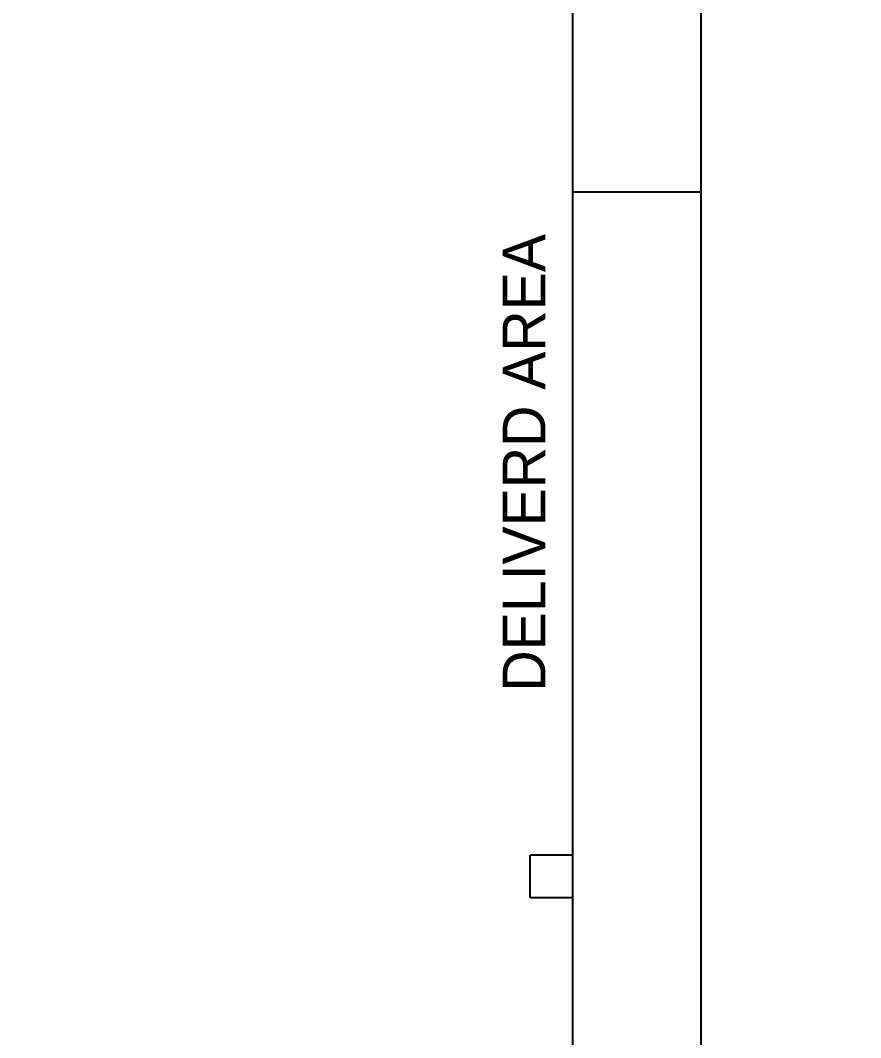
# Model space of a CAD drawing. Header units: centimetres. Extents: x 370416 to 395283, y 44791 to 69658.
# Drawn here: x 380759.3 to 381152.2, y 56148.2 to 56623.9 of the extents above; entities that cross this region are included whole.
import ezdxf

# ---------------------------------------------------------------- set-up
doc = ezdxf.new("R2010")
doc.units = ezdxf.units.CM
doc.layers.add('SPN-DIM', color=8, linetype='Continuous', lineweight=15)
doc.styles.add('ARIAL', font='arial.ttf')

msp = doc.modelspace()

# ---------------------------------------------------------------- linework, layer by layer
for p, q in [((381077.57, 55693.52), (381077.57, 56843.52)), ((381077.57, 55693.52), (381077.57, 56843.52)), ((381017.57, 55543.52), (381017.57, 56753.52)), ((381017.57, 55543.52), (381017.57, 56753.52)), ((381077.57, 55693.52), (381077.57, 56753.52)), ((381077.57, 56543.52), (381017.57, 56543.52)), ((380997.57, 56213.52), (380997.57, 56233.52)), ((381017.57, 56233.52), (380997.57, 56233.52)), ((381017.57, 56233.52), (380997.57, 56233.52)), ((380997.57, 56213.52), (380997.57, 56233.52)), ((381017.57, 56233.52), (380997.57, 56233.52)), ((381017.57, 56233.52), (380997.57, 56233.52)), ((381017.57, 56213.52), (380997.57, 56213.52)), ((381017.57, 56213.52), (380997.57, 56213.52)), ((381017.57, 56213.52), (380997.57, 56213.52)), ((381017.57, 56213.52), (380997.57, 56213.52))]:
    msp.add_line(p, q)
msp.add_circle((382849.73, 57224.74), 12433.5)

# ---------------------------------------------------------------- texts
at = {"layer": 'SPN-DIM', "color": 1, "insert": (380984.79, 56310), "char_height": 20, "width": 349.832, "attachment_point": 1, "rotation": 90, "style": 'ARIAL'}
msp.add_mtext('{\\fCentury Gothic|b0|i0|c0|p34;DELIVERD AREA}', dxfattribs=at)
msp.add_mtext('{\\fCentury Gothic|b0|i0|c0|p34;DELIVERD AREA}', dxfattribs=at)

doc.saveas('drawing.dxf')
